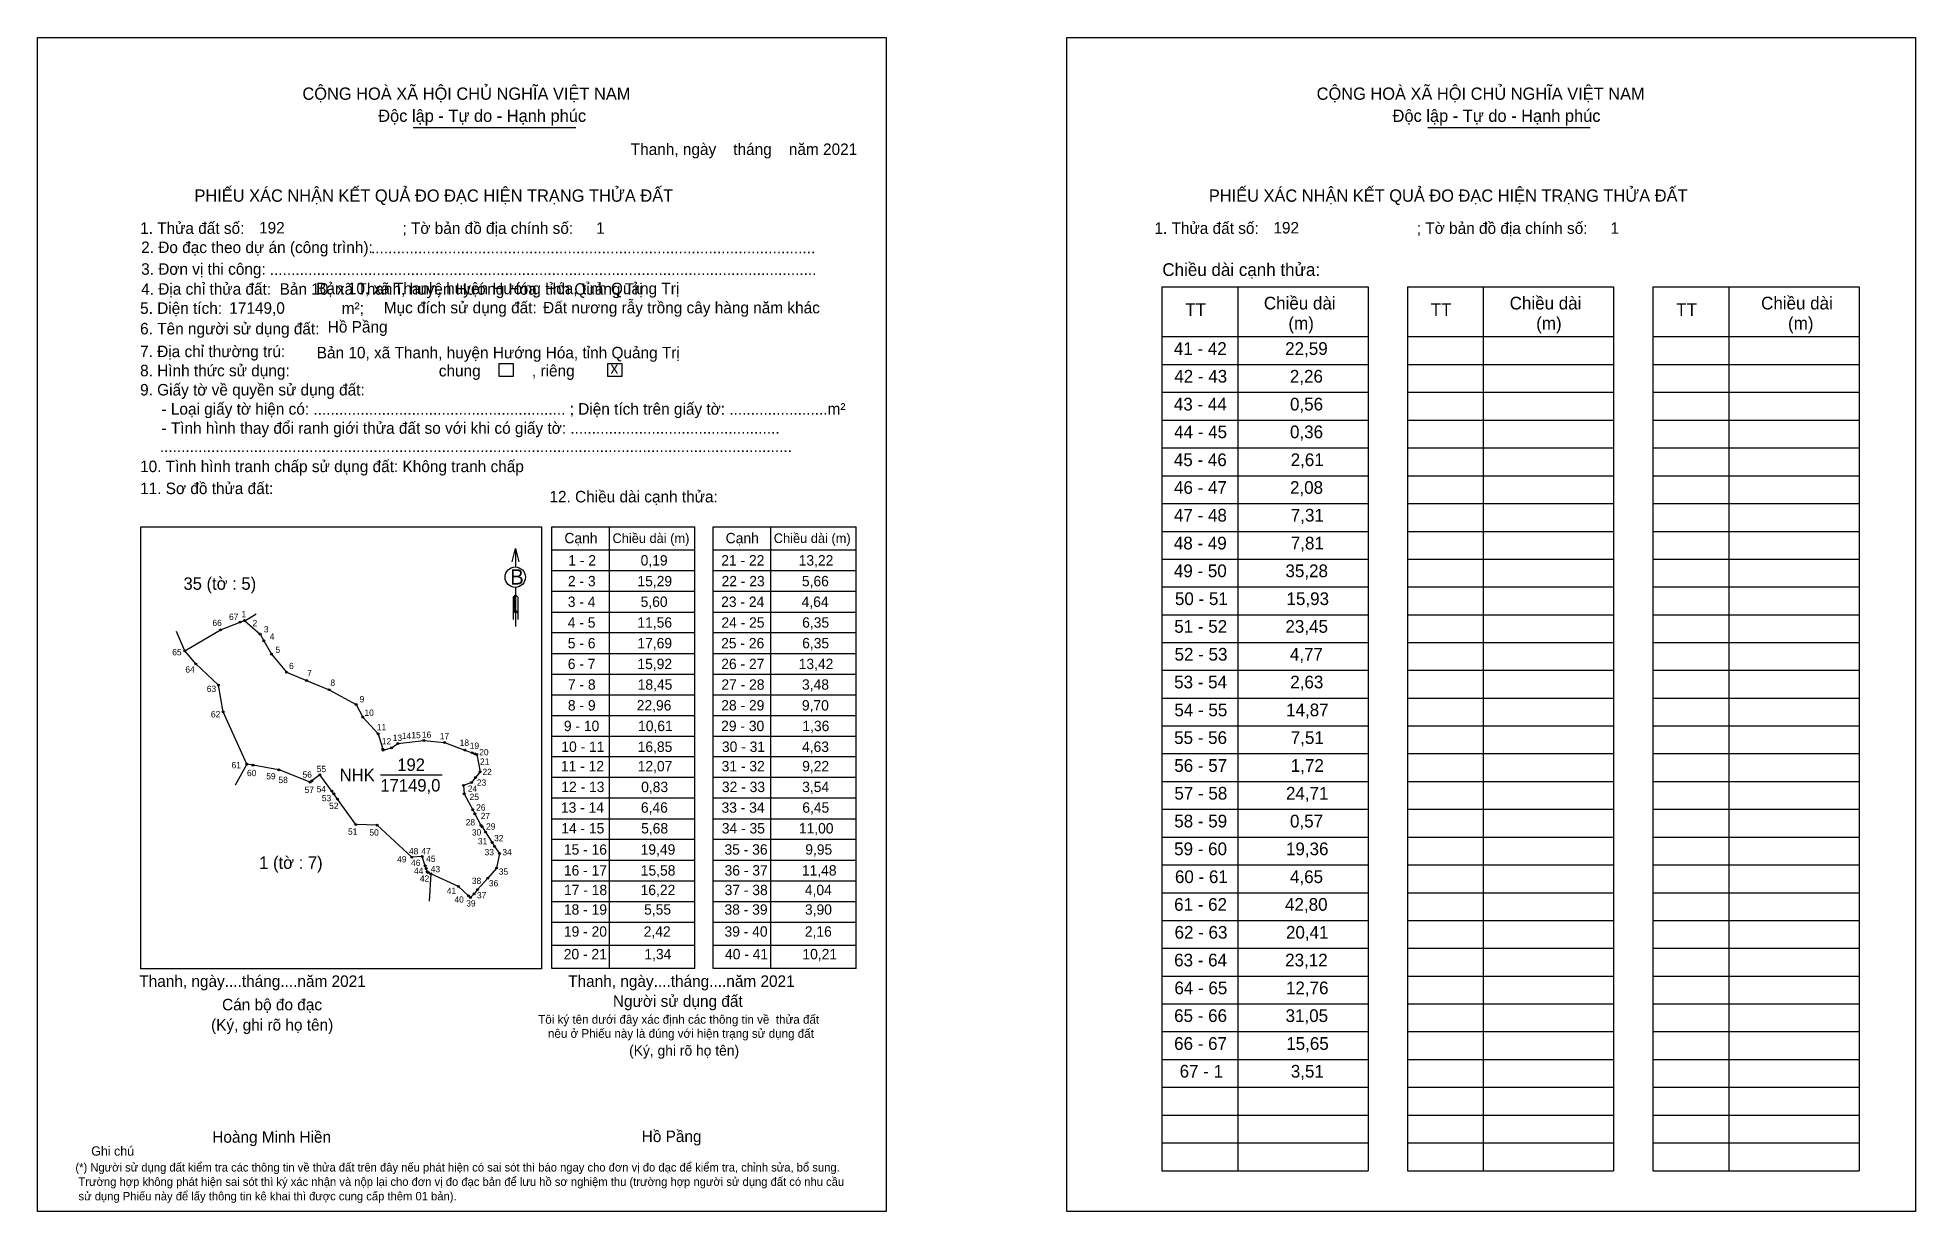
# Model space of a CAD drawing. Extents: x 544874 to 546276, y 1825828 to 1826704.
import ezdxf

# ---------------------------------------------------------------- set-up
doc = ezdxf.new("R2010")
doc.units = 0
for name, color, linetype in [('CanhThua', 7, 'Continuous'), ('kqddKhungInTrang1', 7, 'Continuous'), ('kqddKhungInTrang2', 7, 'Continuous'), ('kqddNoiDung', 7, 'Continuous'), ('kqddTemplate', 7, 'Continuous'), ('Level 1', 7, 'Continuous'), ('MocDinhThua', 7, 'Continuous'), ('NhanDiaChinhThua', 7, 'Continuous'), ('SoHieuDinhThua', 7, 'Continuous')]:
    doc.layers.add(name, color=color, linetype=linetype)

msp = doc.modelspace()

# ---------------------------------------------------------------- linework, layer by layer
at = {"layer": 'CanhThua'}
for p, q in [((544983.5, 1826246.2), (545010.3, 1826261.8)), ((545010.3, 1826261.8), (545024.8, 1826267.7)), ((545024.8, 1826267.7), (545028.1, 1826268.8)), ((545028.1, 1826268.8), (545028.3, 1826268.7)), ((545028.3, 1826268.7), (545039.8, 1826258.6)), ((545039.8, 1826258.6), (545042.5, 1826253.7)), ((544991.7, 1826236.4), (544983.5, 1826246.2)), ((545042.5, 1826253.7), (545048.2, 1826243.7)), ((545048.2, 1826243.7), (545059.6, 1826230.2)), ((545008.7, 1826220.7), (544991.7, 1826236.4)), ((545059.6, 1826230.2), (545074.4, 1826224.1)), ((545012.2, 1826200.6), (545008.7, 1826220.7)), ((545074.4, 1826224.1), (545091.4, 1826217.2)), ((545091.4, 1826217.2), (545111.5, 1826206.1)), ((545029.9, 1826161.7), (545012.2, 1826200.6)), ((545111.5, 1826206.1), (545116.4, 1826196.7)), ((545116.4, 1826196.7), (545127.9, 1826184.3)), ((545127.9, 1826184.3), (545131.5, 1826172.8)), ((545131.5, 1826172.8), (545131.8, 1826172)), ((545131.8, 1826172), (545137.9, 1826173.9)), ((545137.9, 1826173.9), (545142.6, 1826177.1)), ((545142.6, 1826177.1), (545162, 1826179.3)), ((545162, 1826179.3), (545177.5, 1826177.8)), ((545177.5, 1826177.8), (545192.7, 1826172.2)), ((545192.7, 1826172.2), (545198, 1826170.2)), ((545034.5, 1826160.9), (545029.9, 1826161.7)), ((545053.6, 1826157.5), (545034.5, 1826160.9)), ((545198, 1826170.2), (545200.2, 1826169.4)), ((545200.2, 1826169.4), (545201.5, 1826168.9)), ((545201.5, 1826168.9), (545204.1, 1826156)), ((545054.1, 1826157.3), (545053.6, 1826157.5)), ((545077.1, 1826148.1), (545054.1, 1826157.3)), ((545078.5, 1826149.2), (545077.1, 1826148.1)), ((545084.5, 1826153.6), (545078.5, 1826149.2)), ((545093.3, 1826141.6), (545084.5, 1826153.6)), ((545197.7, 1826147.9), (545191.7, 1826145.8)), ((545191.7, 1826145.8), (545192.2, 1826139.5)), ((545200.6, 1826151.6), (545197.7, 1826147.9)), ((545204.1, 1826156), (545200.6, 1826151.6)), ((545094.8, 1826139.5), (545093.3, 1826141.6)), ((545097.6, 1826135.6), (545094.8, 1826139.5)), ((545111.2, 1826116.5), (545097.6, 1826135.6)), ((545192.2, 1826139.5), (545198.5, 1826127.6)), ((545127.1, 1826116.1), (545111.2, 1826116.5)), ((545153, 1826092.1), (545127.1, 1826116.1)), ((545198.5, 1826127.6), (545200.2, 1826124.6)), ((545200.2, 1826124.6), (545204.7, 1826116)), ((545204.7, 1826116), (545205.5, 1826114.9)), ((545205.5, 1826114.9), (545208, 1826111)), ((545208, 1826111), (545213, 1826103.2)), ((545213, 1826103.2), (545214.9, 1826100.3)), ((545160.8, 1826092.7), (545153, 1826092.1)), ((545163.1, 1826085.8), (545160.8, 1826092.7)), ((545214.9, 1826100.3), (545218.5, 1826094.9)), ((545218.5, 1826094.9), (545216.3, 1826084.1)), ((545163.8, 1826083.8), (545163.1, 1826085.8)), ((545164.6, 1826081.3), (545163.8, 1826083.8)), ((545164.7, 1826081), (545164.6, 1826081.3)), ((545165.2, 1826080.8), (545164.7, 1826081)), ((545167.3, 1826079.8), (545165.2, 1826080.8)), ((545187.8, 1826070.3), (545167.3, 1826079.8)), ((545209.7, 1826076.6), (545202.2, 1826068)), ((545216.3, 1826084.1), (545209.7, 1826076.6)), ((545195.3, 1826063.4), (545187.8, 1826070.3)), ((545196.9, 1826062), (545195.3, 1826063.4)), ((545199.5, 1826064.9), (545196.9, 1826062)), ((545202.2, 1826068), (545199.5, 1826064.9))]:
    msp.add_line(p, q, dxfattribs=at)
at = {"layer": 'kqddKhungInTrang1'}
msp.add_lwpolyline([(544873.7, 1826703.9), (545507.1, 1826703.9), (545507.1, 1825827.8), (544873.7, 1825827.8)], close=True, dxfattribs=at)
at = {"layer": 'kqddKhungInTrang2'}
msp.add_lwpolyline([(545642.2, 1826703.9), (546275.6, 1826703.9), (546275.6, 1825827.8), (545642.2, 1825827.8)], close=True, dxfattribs=at)
at = {"layer": 'kqddTemplate'}
for p, q in [((545154.2, 1826636.9), (545275.5, 1826636.9)), ((545911.5, 1826636.9), (546032.8, 1826636.9)), ((545713.1, 1826517.8), (545867.1, 1826517.8)), ((545713.1, 1826517.8), (545713.1, 1825858.2)), ((545769.8, 1826517.8), (545769.8, 1825858.2)), ((545867.1, 1826517.8), (545867.1, 1825858.2)), ((545896.3, 1826517.8), (545896.3, 1825858.2)), ((545896.3, 1826517.8), (546050.3, 1826517.8)), ((545953, 1826517.8), (545953, 1825858.2)), ((546050.3, 1826517.8), (546050.3, 1825858.2)), ((546079.5, 1826517.8), (546079.5, 1825858.2)), ((546079.5, 1826517.8), (546233.5, 1826517.8)), ((546136.2, 1826517.8), (546136.2, 1825858.2)), ((546233.5, 1826517.8), (546233.5, 1825858.2)), ((545713.1, 1826480.7), (545867.1, 1826480.7)), ((545896.3, 1826480.7), (546050.3, 1826480.7)), ((546079.5, 1826480.7), (546233.5, 1826480.7)), ((545713.1, 1826459.9), (545867.1, 1826459.9)), ((545896.3, 1826459.9), (546050.3, 1826459.9)), ((546079.5, 1826459.9), (546233.5, 1826459.9)), ((545713.1, 1826439.2), (545867.1, 1826439.2)), ((545896.3, 1826439.2), (546050.3, 1826439.2)), ((546079.5, 1826439.2), (546233.5, 1826439.2)), ((545713.1, 1826418.4), (545867.1, 1826418.4)), ((545896.3, 1826418.4), (546050.3, 1826418.4)), ((546079.5, 1826418.4), (546233.5, 1826418.4)), ((545713.1, 1826397.7), (545867.1, 1826397.7)), ((545896.3, 1826397.7), (546050.3, 1826397.7)), ((546079.5, 1826397.7), (546233.5, 1826397.7)), ((545713.1, 1826376.9), (545867.1, 1826376.9)), ((545896.3, 1826376.9), (546050.3, 1826376.9)), ((546079.5, 1826376.9), (546233.5, 1826376.9)), ((545713.1, 1826356.2), (545867.1, 1826356.2)), ((545896.3, 1826356.2), (546050.3, 1826356.2)), ((546079.5, 1826356.2), (546233.5, 1826356.2)), ((545257.6, 1826338.8), (545364.3, 1826338.8)), ((545257.6, 1826009.1), (545257.6, 1826338.8)), ((545300.5, 1826338.8), (545300.5, 1826009.1)), ((545364.3, 1826009.1), (545364.3, 1826338.8)), ((545378, 1826338.8), (545484.7, 1826338.8)), ((545378, 1826009.1), (545378, 1826338.8)), ((545420.9, 1826338.8), (545420.9, 1826009.1)), ((545484.7, 1826009.1), (545484.7, 1826338.8)), ((545713.1, 1826335.4), (545867.1, 1826335.4)), ((545896.3, 1826335.4), (546050.3, 1826335.4)), ((546079.5, 1826335.4), (546233.5, 1826335.4)), ((545230.4, 1826322.6), (545230.5, 1826308.8)), ((545257.6, 1826321.6), (545364.3, 1826321.6)), ((545378, 1826321.6), (545484.7, 1826321.6)), ((545713.1, 1826314.7), (545867.1, 1826314.7)), ((545896.3, 1826314.7), (546050.3, 1826314.7)), ((546079.5, 1826314.7), (546233.5, 1826314.7)), ((545257.6, 1826306.1), (545364.3, 1826306.1)), ((545378, 1826306.1), (545484.7, 1826306.1)), ((545230.5, 1826288), (545228.7, 1826286.3)), ((545230.5, 1826287.2), (545228.7, 1826285.5)), ((545230.5, 1826286.4), (545228.7, 1826284.7)), ((545228.7, 1826286.3), (545228.7, 1826269.6)), ((545230.5, 1826285.6), (545228.7, 1826283.9)), ((545230.5, 1826284.8), (545228.7, 1826283.1)), ((545230.5, 1826293.6), (545230.5, 1826264.5)), ((545230.5, 1826288), (545232.3, 1826286.3)), ((545232.3, 1826286.3), (545232.3, 1826269.6)), ((545257.6, 1826290.7), (545364.3, 1826290.7)), ((545378, 1826290.7), (545484.7, 1826290.7)), ((545713.1, 1826293.9), (545867.1, 1826293.9)), ((545896.3, 1826293.9), (546050.3, 1826293.9)), ((546079.5, 1826293.9), (546233.5, 1826293.9)), ((545230.5, 1826284.1), (545228.7, 1826282.4)), ((545230.5, 1826283.3), (545228.7, 1826281.6)), ((545230.5, 1826282.5), (545228.7, 1826280.8)), ((545230.5, 1826281.7), (545228.7, 1826280)), ((545230.5, 1826280.9), (545228.7, 1826279.2)), ((545230.5, 1826280.1), (545228.7, 1826278.4)), ((545230.5, 1826279.3), (545228.7, 1826277.6)), ((545230.5, 1826278.5), (545228.7, 1826276.8)), ((545230.5, 1826277.7), (545228.7, 1826276)), ((545230.5, 1826276.9), (545228.7, 1826275.2)), ((545230.5, 1826276.2), (545228.7, 1826274.4)), ((545230.5, 1826276.2), (545232.3, 1826274.4)), ((545257.6, 1826275.2), (545364.3, 1826275.2)), ((545378, 1826275.2), (545484.7, 1826275.2)), ((545713.1, 1826273.2), (545867.1, 1826273.2)), ((545896.3, 1826273.2), (546050.3, 1826273.2)), ((546079.5, 1826273.2), (546233.5, 1826273.2)), ((545257.6, 1826259.8), (545364.3, 1826259.8)), ((545378, 1826259.8), (545484.7, 1826259.8)), ((545257.6, 1826244.3), (545364.3, 1826244.3)), ((545378, 1826244.3), (545484.7, 1826244.3)), ((545713.1, 1826252.4), (545867.1, 1826252.4)), ((545896.3, 1826252.4), (546050.3, 1826252.4)), ((546079.5, 1826252.4), (546233.5, 1826252.4)), ((545257.6, 1826228.9), (545364.3, 1826228.9)), ((545378, 1826228.9), (545484.7, 1826228.9)), ((545713.1, 1826231.7), (545867.1, 1826231.7)), ((545896.3, 1826231.7), (546050.3, 1826231.7)), ((546079.5, 1826231.7), (546233.5, 1826231.7)), ((545257.6, 1826213.4), (545364.3, 1826213.4)), ((545378, 1826213.4), (545484.7, 1826213.4)), ((545713.1, 1826211), (545867.1, 1826211)), ((545896.3, 1826211), (546050.3, 1826211)), ((546079.5, 1826211), (546233.5, 1826211)), ((545257.6, 1826198), (545364.3, 1826198)), ((545378, 1826198), (545484.7, 1826198)), ((545713.1, 1826190.2), (545867.1, 1826190.2)), ((545896.3, 1826190.2), (546050.3, 1826190.2)), ((546079.5, 1826190.2), (546233.5, 1826190.2)), ((545257.6, 1826182.5), (545364.3, 1826182.5)), ((545378, 1826182.5), (545484.7, 1826182.5)), ((545364.3, 1826167.1), (545257.6, 1826167.1)), ((545484.7, 1826167.1), (545378, 1826167.1)), ((545713.1, 1826169.5), (545867.1, 1826169.5)), ((545896.3, 1826169.5), (546050.3, 1826169.5)), ((546079.5, 1826169.5), (546233.5, 1826169.5)), ((545364.3, 1826151.6), (545257.6, 1826151.6)), ((545484.7, 1826151.6), (545378, 1826151.6)), ((545713.1, 1826148.7), (545867.1, 1826148.7)), ((545896.3, 1826148.7), (546050.3, 1826148.7)), ((546079.5, 1826148.7), (546233.5, 1826148.7)), ((545364.3, 1826136.2), (545257.6, 1826136.2)), ((545484.7, 1826136.2), (545378, 1826136.2)), ((545364.3, 1826120.7), (545257.6, 1826120.7)), ((545484.7, 1826120.7), (545378, 1826120.7)), ((545713.1, 1826128), (545867.1, 1826128)), ((545896.3, 1826128), (546050.3, 1826128)), ((546079.5, 1826128), (546233.5, 1826128)), ((545364.3, 1826105.3), (545257.6, 1826105.3)), ((545484.7, 1826105.3), (545378, 1826105.3)), ((545713.1, 1826107.2), (545867.1, 1826107.2)), ((545896.3, 1826107.2), (546050.3, 1826107.2)), ((546079.5, 1826107.2), (546233.5, 1826107.2)), ((545364.3, 1826089.8), (545257.6, 1826089.8)), ((545484.7, 1826089.8), (545378, 1826089.8)), ((545364.3, 1826074.4), (545257.6, 1826074.4)), ((545484.7, 1826074.4), (545378, 1826074.4)), ((545713.1, 1826086.5), (545867.1, 1826086.5)), ((545896.3, 1826086.5), (546050.3, 1826086.5)), ((546079.5, 1826086.5), (546233.5, 1826086.5)), ((545713.1, 1826065.7), (545867.1, 1826065.7)), ((545896.3, 1826065.7), (546050.3, 1826065.7)), ((546079.5, 1826065.7), (546233.5, 1826065.7)), ((545364.3, 1826058.9), (545257.6, 1826058.9)), ((545484.7, 1826058.9), (545378, 1826058.9)), ((545364.3, 1826043.5), (545257.6, 1826043.5)), ((545484.7, 1826043.5), (545378, 1826043.5)), ((545713.1, 1826045), (545867.1, 1826045)), ((545896.3, 1826045), (546050.3, 1826045)), ((546079.5, 1826045), (546233.5, 1826045)), ((545364.3, 1826026.3), (545257.6, 1826026.3)), ((545484.7, 1826026.3), (545378, 1826026.3)), ((545713.1, 1826024.2), (545867.1, 1826024.2)), ((545896.3, 1826024.2), (546050.3, 1826024.2)), ((546079.5, 1826024.2), (546233.5, 1826024.2)), ((545364.3, 1826009.1), (545257.6, 1826009.1)), ((545484.7, 1826009.1), (545378, 1826009.1)), ((545713.1, 1826003.5), (545867.1, 1826003.5)), ((545896.3, 1826003.5), (546050.3, 1826003.5)), ((546079.5, 1826003.5), (546233.5, 1826003.5)), ((545713.1, 1825982.7), (545867.1, 1825982.7)), ((545896.3, 1825982.7), (546050.3, 1825982.7)), ((546079.5, 1825982.7), (546233.5, 1825982.7)), ((545713.1, 1825962), (545867.1, 1825962)), ((545896.3, 1825962), (546050.3, 1825962)), ((546079.5, 1825962), (546233.5, 1825962)), ((545713.1, 1825941.2), (545867.1, 1825941.2)), ((545896.3, 1825941.2), (546050.3, 1825941.2)), ((546079.5, 1825941.2), (546233.5, 1825941.2)), ((545713.1, 1825920.5), (545867.1, 1825920.5)), ((545896.3, 1825920.5), (546050.3, 1825920.5)), ((546079.5, 1825920.5), (546233.5, 1825920.5)), ((545713.1, 1825899.7), (545867.1, 1825899.7)), ((545896.3, 1825899.7), (546050.3, 1825899.7)), ((546079.5, 1825899.7), (546233.5, 1825899.7)), ((545713.1, 1825879), (545867.1, 1825879)), ((545896.3, 1825879), (546050.3, 1825879)), ((546079.5, 1825879), (546233.5, 1825879)), ((545713.1, 1825858.2), (545867.1, 1825858.2)), ((545896.3, 1825858.2), (546050.3, 1825858.2)), ((546079.5, 1825858.2), (546233.5, 1825858.2))]:
    msp.add_line(p, q, dxfattribs=at)
for points in [[(545218.4, 1826460.6), (545228.7, 1826460.6), (545228.7, 1826451), (545218.4, 1826451)], [(545299.5, 1826460.6), (545309.8, 1826460.6), (545309.8, 1826451), (545299.5, 1826451)], [(544950.7, 1826338.8), (545250, 1826338.8), (545250, 1826008.8), (544950.7, 1826008.8)]]:
    msp.add_lwpolyline(points, close=True, dxfattribs=at)
msp.add_lwpolyline([(545227.9, 1826312.6), (545230.4, 1826322.6), (545233, 1826312.6)], dxfattribs=at)
msp.add_circle((545230.3, 1826301.2), 7.6, dxfattribs=at)
at = {"layer": 'Level 1'}
for p, q in [((545028.3, 1826268.7), (545036.9, 1826273.9)), ((544983.5, 1826246.2), (544977.4, 1826260.6)), ((545029.9, 1826161.7), (545021.3, 1826146)), ((545167.3, 1826079.8), (545166.1, 1826059.3))]:
    msp.add_line(p, q, dxfattribs=at)
at = {"layer": 'MocDinhThua'}
for centre in [(545010.3, 1826261.8), (545024.8, 1826267.7), (545028.1, 1826268.8), (545028.3, 1826268.7), (545039.8, 1826258.6), (544983.5, 1826246.2), (545042.5, 1826253.7), (545048.2, 1826243.7), (544991.7, 1826236.4), (545059.6, 1826230.2), (545008.7, 1826220.7), (545074.4, 1826224.1), (545091.4, 1826217.2), (545012.2, 1826200.6), (545111.5, 1826206.1), (545116.4, 1826196.7), (545127.9, 1826184.3), (545131.5, 1826172.8), (545131.8, 1826172), (545137.9, 1826173.9), (545142.6, 1826177.1), (545162, 1826179.3), (545177.5, 1826177.8), (545192.7, 1826172.2), (545029.9, 1826161.7), (545034.5, 1826160.9), (545053.6, 1826157.5), (545054.1, 1826157.3), (545198, 1826170.2), (545200.2, 1826169.4), (545201.5, 1826168.9), (545077.1, 1826148.1), (545078.5, 1826149.2), (545084.5, 1826153.6), (545191.7, 1826145.8), (545197.7, 1826147.9), (545200.6, 1826151.6), (545204.1, 1826156), (545093.3, 1826141.6), (545094.8, 1826139.5), (545097.6, 1826135.6), (545192.2, 1826139.5), (545111.2, 1826116.5), (545127.1, 1826116.1), (545198.5, 1826127.6), (545200.2, 1826124.6), (545204.7, 1826116), (545205.5, 1826114.9), (545208, 1826111), (545213, 1826103.2), (545153, 1826092.1), (545160.8, 1826092.7), (545214.9, 1826100.3), (545218.5, 1826094.9), (545163.1, 1826085.8), (545163.8, 1826083.8), (545164.6, 1826081.3), (545164.7, 1826081), (545165.2, 1826080.8), (545167.3, 1826079.8), (545209.7, 1826076.6), (545216.3, 1826084.1), (545187.8, 1826070.3), (545195.3, 1826063.4), (545196.9, 1826062), (545199.5, 1826064.9), (545202.2, 1826068)]:
    msp.add_circle(centre, 0.705, dxfattribs=at)
at = {"layer": 'NhanDiaChinhThua'}
msp.add_line((545129.6, 1826153.6), (545175.7, 1826153.6), dxfattribs=at)

# ---------------------------------------------------------------- texts
at = {"layer": 'kqddNoiDung'}
for s, height, p in [('Thanh, ngày    tháng    năm 2021  ', 8.583, (545316.5, 1826616.3)), ('192', 8.58, (545039, 1826557.7)), ('1', 8.58, (545290.7, 1826557.5)), ('192', 8.58, (545796.3, 1826557.7)), ('1', 8.58, (546048, 1826557.5)), ('........................................................................................................', 8.5835, (545122.6, 1826542.9)), ('................................................................................................................................', 8.5835, (545047, 1826526.7)), ('Bản 10, xã Thanh, huyện Hướng Hóa, tỉnh Quảng Trị', 8.583, (545081.7, 1826512.4)), ('Đất nương rẫy trồng cây hàng năm khác', 8.583, (545251.1, 1826498.1)), ('17149,0', 8.58, (545016.8, 1826497.8)), ('Hồ Pầng', 8.58, (545090.3, 1826483.8)), ('Bản 10, xã Thanh, huyện Hướng Hóa, tỉnh Quảng Trị', 8.583, (545082.1, 1826464.5)), ('41 - 42', 9.48, (545722, 1826467.1)), ('22,59', 9.48, (545805.1, 1826467.1)), ('x', 8.58, (545301.4, 1826453.2)), ('42 - 43', 9.48, (545722.3, 1826446.4)), ('2,26', 9.48, (545808.6, 1826446.4)), ('43 - 44', 9.48, (545722, 1826425.6)), ('0,56', 9.48, (545808.7, 1826425.6)), ('44 - 45', 9.48, (545722.2, 1826404.9)), ('0,36', 9.48, (545808.7, 1826404.9)), ('45 - 46', 9.48, (545722, 1826384.1)), ('2,61', 9.48, (545809.2, 1826384.1)), ('46 - 47', 9.48, (545722.1, 1826363.4)), ('2,08', 9.48, (545808.7, 1826363.4)), ('47 - 48', 9.48, (545722.1, 1826342.7)), ('7,31', 9.48, (545809.3, 1826342.7)), ('48 - 49', 9.48, (545722, 1826321.9)), ('7,81', 9.48, (545809.3, 1826321.9)), ('1 - 2', 7.73, (545269.9, 1826309.9)), ('0,19', 7.73, (545323.9, 1826309.9)), ('21 - 22', 7.73, (545384.1, 1826309.9)), ('13,22', 7.73, (545441.9, 1826309.9)), ('2 - 3', 7.73, (545269.6, 1826294.4)), ('15,29', 7.73, (545321.5, 1826294.4)), ('22 - 23', 7.73, (545384.3, 1826294.4)), ('5,66', 7.73, (545444.3, 1826294.4)), ('49 - 50', 9.48, (545722, 1826301.2)), ('35,28', 9.48, (545805.3, 1826301.2)), ('3 - 4', 7.73, (545269.5, 1826279)), ('5,60', 7.73, (545323.9, 1826279)), ('23 - 24', 7.73, (545384, 1826279)), ('4,64', 7.73, (545444.1, 1826279)), ('50 - 51', 9.48, (545722.8, 1826280.4)), ('15,93', 9.48, (545806.1, 1826280.4)), ('4 - 5', 7.73, (545269.5, 1826263.5)), ('11,56', 7.73, (545321.5, 1826263.5)), ('24 - 25', 7.73, (545384.2, 1826263.5)), ('6,35', 7.73, (545444.5, 1826263.5)), ('51 - 52', 9.48, (545722.3, 1826259.7)), ('23,45', 9.48, (545805.3, 1826259.7)), ('5 - 6', 7.73, (545269.5, 1826248.1)), ('17,69', 7.73, (545321.5, 1826248.1)), ('25 - 26', 7.73, (545384, 1826248.1)), ('6,35', 7.73, (545444.5, 1826248.1)), ('52 - 53', 9.48, (545722.5, 1826238.9)), ('4,77', 9.48, (545808.6, 1826238.9)), ('6 - 7', 7.73, (545269.5, 1826232.6)), ('15,92', 7.73, (545321.5, 1826232.6)), ('26 - 27', 7.73, (545384.1, 1826232.6)), ('13,42', 7.73, (545441.9, 1826232.6)), ('7 - 8', 7.73, (545269.6, 1826217.2)), ('18,45', 7.73, (545321.7, 1826217.2)), ('27 - 28', 7.73, (545384.2, 1826217.2)), ('3,48', 7.73, (545444.4, 1826217.2)), ('53 - 54', 9.48, (545722.2, 1826218.2)), ('2,63', 9.48, (545808.9, 1826218.2)), ('8 - 9', 7.73, (545269.6, 1826201.7)), ('22,96', 7.73, (545321, 1826201.7)), ('28 - 29', 7.73, (545384.1, 1826201.7)), ('9,70', 7.73, (545444.3, 1826201.7)), ('54 - 55', 9.48, (545722.4, 1826197.4)), ('14,87', 9.48, (545805.8, 1826197.4)), ('9 - 10', 7.73, (545266.6, 1826186.3)), ('10,61', 7.73, (545322, 1826186.3)), ('29 - 30', 7.73, (545384, 1826186.3)), ('1,36', 7.73, (545444.7, 1826186.3)), ('55 - 56', 9.48, (545722.2, 1826176.7)), ('7,51', 9.48, (545809.3, 1826176.7)), ('10 - 11', 7.73, (545264.7, 1826170.8)), ('16,85', 7.73, (545321.7, 1826170.8)), ('30 - 31', 7.73, (545384.6, 1826170.8)), ('4,63', 7.73, (545444.4, 1826170.8)), ('11 - 12', 7.73, (545264.4, 1826156.3)), ('12,07', 7.73, (545321.7, 1826156.3)), ('31 - 32', 7.73, (545384.4, 1826156.3)), ('9,22', 7.73, (545444.5, 1826156.3)), ('56 - 57', 9.48, (545722.3, 1826155.9)), ('1,72', 9.48, (545809.3, 1826155.9)), ('12 - 13', 7.73, (545264.7, 1826140.8)), ('0,83', 7.73, (545324.3, 1826140.8)), ('32 - 33', 7.73, (545384.6, 1826140.8)), ('3,54', 7.73, (545444.5, 1826140.8)), ('57 - 58', 9.48, (545722.4, 1826135.2)), ('24,71', 9.48, (545805.7, 1826135.2)), ('13 - 14', 7.73, (545264.4, 1826125.4)), ('6,46', 7.73, (545324.1, 1826125.4)), ('33 - 34', 7.73, (545384.3, 1826125.4)), ('6,45', 7.73, (545444.6, 1826125.4)), ('14 - 15', 7.73, (545264.6, 1826109.9)), ('5,68', 7.73, (545324.3, 1826109.9)), ('34 - 35', 7.73, (545384.5, 1826109.9)), ('11,00', 7.73, (545442, 1826109.9)), ('58 - 59', 9.48, (545722.3, 1826114.4)), ('0,57', 9.48, (545808.7, 1826114.4)), ('15 - 16', 7.73, (545266.6, 1826094.1)), ('19,49', 7.73, (545323.9, 1826094.1)), ('35 - 36', 7.73, (545386.5, 1826094.1)), ('9,95', 7.73, (545446.8, 1826094.1)), ('59 - 60', 9.48, (545722.2, 1826093.7)), ('19,36', 9.48, (545805.7, 1826093.7)), ('16 - 17', 7.73, (545266.6, 1826078.5)), ('15,58', 7.73, (545324, 1826078.5)), ('36 - 37', 7.73, (545386.6, 1826078.5)), ('11,48', 7.73, (545444.3, 1826078.5)), ('60 - 61', 9.48, (545722.8, 1826072.9)), ('4,65', 9.48, (545808.7, 1826072.9)), ('17 - 18', 7.73, (545266.7, 1826063.9)), ('16,22', 7.73, (545323.9, 1826063.9)), ('37 - 38', 7.73, (545386.6, 1826063.9)), ('4,04', 7.73, (545446.5, 1826063.9)), ('61 - 62', 9.48, (545722.2, 1826052.2)), ('42,80', 9.48, (545805, 1826052.2)), ('18 - 19', 7.73, (545266.6, 1826049.3)), ('5,55', 7.73, (545326.5, 1826049.3)), ('38 - 39', 7.73, (545386.5, 1826049.3)), ('3,90', 7.73, (545446.6, 1826049.3)), ('19 - 20', 7.73, (545266.6, 1826032.9)), ('2,42', 7.73, (545326.2, 1826032.9)), ('39 - 40', 7.73, (545386.5, 1826032.9)), ('2,16', 7.73, (545446.5, 1826032.9)), ('62 - 63', 9.48, (545722.5, 1826031.4)), ('20,41', 9.48, (545805.7, 1826031.4)), ('20 - 21', 7.73, (545266.5, 1826016)), ('1,34', 7.73, (545326.7, 1826016)), ('40 - 41', 7.73, (545386.9, 1826016)), ('10,21', 7.73, (545444.7, 1826016)), ('63 - 64', 9.48, (545722.2, 1826010.7)), ('23,12', 9.48, (545805.1, 1826010.7)), ('Thanh, ngày....tháng....năm 2021', 8.583, (544949.6, 1825995.4)), ('Thanh, ngày....tháng....năm 2021', 8.583, (545269.8, 1825995.4)), ('64 - 65', 9.48, (545722.4, 1825989.9)), ('12,76', 9.48, (545805.7, 1825989.9)), ('65 - 66', 9.48, (545722.2, 1825969.2)), ('31,05', 9.48, (545805.4, 1825969.2)), ('66 - 67', 9.48, (545722.2, 1825948.4)), ('15,65', 9.48, (545805.9, 1825948.4)), ('67 - 1', 9.48, (545726.3, 1825927.7)), ('3,51', 9.48, (545809.3, 1825927.7)), ('Hồ Pầng', 8.58, (545324.7, 1825879.6))]:
    msp.add_text(s, height=height, dxfattribs=at).set_placement(p)
at = {"layer": 'kqddTemplate'}
for s, height, p in [('CỘNG HOÀ XÃ HỘI CHỦ NGHĨA VIỆT NAM', 9.156, (545071.4, 1826657.5)), ('CỘNG HOÀ XÃ HỘI CHỦ NGHĨA VIỆT NAM', 9.156, (545828.6, 1826657.5)), ('Độc lập - Tự do - Hạnh phúc', 9.156, (545128, 1826641)), ('Độc lập - Tự do - Hạnh phúc', 9.156, (545885.3, 1826641)), ('PHIẾU XÁC NHẬN KẾT QUẢ ĐO ĐẠC HIỆN TRẠNG THỬA ĐẤT', 9.156, (544990.8, 1826581.4)), ('PHIẾU XÁC NHẬN KẾT QUẢ ĐO ĐẠC HIỆN TRẠNG THỬA ĐẤT', 9.156, (545748.1, 1826581.4)), ('1. Thửa đất số:                                     ; Tờ bản đồ địa chính số:', 8.583, (544950.2, 1826557.4)), ('1. Thửa đất số:                                     ; Tờ bản đồ địa chính số:', 8.583, (545707.5, 1826557.4)), ('2. Đo đạc theo dự án (công trình): ', 8.583, (544951, 1826543.1)), ('Chiều dài cạnh thửa:', 9.485, (545713.4, 1826526)), ('3. Đơn vị thi công: ', 8.583, (544951, 1826526.9)), ('4. Địa chỉ thửa đất:  Bản 10, xã Thanh, huyện Hướng Hóa, tỉnh Quảng Trị', 8.583, (544951, 1826512)), ('Chiều dài', 9.48, (545789.2, 1826501)), ('Chiều dài', 9.48, (545972.7, 1826501)), ('Chiều dài', 9.48, (546160.4, 1826501)), ('5. Diện tích:                            m²; ', 8.583, (544950.2, 1826497.7)), ('Mục đích sử dụng đất:', 8.583, (545132.1, 1826498.1)), ('TT', 9.48, (545730.6, 1826496.2)), ('(m)', 9.48, (545807.5, 1826486)), ('TT', 9.48, (545913.8, 1826496.1)), ('(m)', 9.48, (545992.5, 1826486)), ('TT', 9.48, (546097, 1826496.1)), ('(m)', 9.48, (546180.5, 1826486)), ('6. Tên người sử dụng đất:', 8.583, (544950.2, 1826482.4)), ('7. Địa chỉ thường trú:', 8.583, (544950.2, 1826465.4)), ('8. Hình thức sử dụng:', 8.583, (544950.2, 1826451.1)), ('chung            , riêng', 8.583, (545173.2, 1826451)), ('9. Giấy tờ về quyền sử dụng đất:', 8.583, (544950.2, 1826436.8)), ('     - Loại giấy tờ hiện có: ........................................................... ; Diện tích trên giấy tờ: .......................m²', 8.5835, (544950.2, 1826422.5)), ('     - Tình hình thay đổi ranh giới thửa đất so với khi có giấy tờ: .................................................', 8.5835, (544950.2, 1826408.2)), ('10. Tình hình tranh chấp sử dụng đất: Không tranh chấp', 8.583, (544950.2, 1826379.6)), ('....................................................................................................................................................', 8.5835, (544964.9, 1826394.6)), ('11. Sơ đồ thửa đất:', 8.583, (544950.2, 1826363.2)), ('12. Chiều dài cạnh thửa:', 8.583, (545255.8, 1826357)), ('Cạnh', 7.73, (545267, 1826326.5)), ('Chiều dài (m)', 7.153, (545302.9, 1826326.7)), ('Cạnh', 7.73, (545387.4, 1826326.5)), ('Chiều dài (m)', 7.153, (545423.3, 1826326.7)), ('B', 11.4, (545226.5, 1826295.7)), ('Người sử dụng đất', 8.583, (545303.2, 1825980.5)), ('Cán bộ đo đạc', 8.583, (545011.4, 1825977.9)), ('(Ký, ghi rõ họ tên)', 8.583, (545003.2, 1825962.8)), ('Tôi ký tên dưới đây xác định các thông tin về  thửa đất ', 6.489, (545247.4, 1825967.9)), ('nêu ở Phiếu này là đúng với hiện trạng sử dụng đất', 6.489, (545254.7, 1825957.4)), ('(Ký, ghi rõ họ tên)', 7.725, (545315.3, 1825944.1)), ('Hoàng Minh Hiền', 8.583, (545004.1, 1825879.1)), ('(*) Người sử dụng đất kiểm tra các thông tin về thửa đất trên đây nếu phát hiện có sai sót thì báo ngay cho đơn vị đo đạc để kiểm tra, chỉnh sửa, bổ sung.', 6.2574, (544901.9, 1825857.6)), ('Ghi chú', 6.95, (544913.7, 1825869.4)), (' Trường hợp không phát hiện sai sót thì ký xác nhận và nộp lại cho đơn vị đo đạc bản để lưu hồ sơ nghiệm thu (trường hợp người sử dụng đất có nhu cầu', 6.2574, (544901.9, 1825846.9)), (' sử dụng Phiếu này để lấy thông tin kê khai thì được cung cấp thêm 01 bản).', 6.257, (544901.9, 1825836.1))]:
    msp.add_text(s, height=height, dxfattribs=at).set_placement(p)
at = {"layer": 'NhanDiaChinhThua'}
for s, height, p in [('35 (tờ : 5)', 9.265, (544982.6, 1826291.8)), ('NHK', 9.27, (545099.2, 1826148.9)), ('192', 9.27, (545142.2, 1826156.6)), ('17149,0', 9.27, (545129.6, 1826141.2)), ('1 (tờ : 7)', 9.27, (545039.1, 1826083.5))]:
    msp.add_text(s, height=height, dxfattribs=at).set_placement(p)
at = {"layer": 'SoHieuDinhThua'}
for s, p in [('67', (545016.6, 1826269.3)), ('1', (545025.9, 1826271.3)), ('66', (545004.2, 1826264.7)), ('2', (545034.2, 1826264.6)), ('3', (545042.6, 1826260)), ('4', (545047, 1826254.5)), ('65', (544974.2, 1826242.9)), ('5', (545051.3, 1826244.7)), ('64', (544984, 1826230)), ('6', (545061.4, 1826232.6)), ('7', (545074.9, 1826227.2)), ('63', (545000, 1826215.5)), ('8', (545092.3, 1826220.1)), ('62', (545003.1, 1826196.5)), ('9', (545114.1, 1826207.8)), ('10', (545117.7, 1826197.7)), ('11', (545126.9, 1826186.9)), ('16', (545160.6, 1826181.3)), ('12', (545130.7, 1826176.4)), ('13', (545138.8, 1826179)), ('14', (545145.6, 1826180.4)), ('15', (545152.7, 1826181)), ('17', (545174, 1826180.2)), ('18', (545188.8, 1826175.3)), ('19', (545196.3, 1826173.1)), ('20', (545203.4, 1826168.2)), ('61', (545018.5, 1826158.6)), ('55', (545082.1, 1826155.7)), ('21', (545204, 1826161.2)), ('22', (545205.8, 1826153.5)), ('60', (545030, 1826152.7)), ('59', (545044.4, 1826150.3)), ('58', (545053.5, 1826147.5)), ('56', (545071.5, 1826151.5)), ('57', (545073, 1826140.1)), ('54', (545082, 1826140.7)), ('24', (545194.9, 1826141)), ('23', (545201.6, 1826145.5)), ('53', (545085.9, 1826134)), ('52', (545091.3, 1826128.2)), ('25', (545196.2, 1826134.9)), ('26', (545201.1, 1826127)), ('28', (545193.3, 1826115.9)), ('27', (545204.5, 1826120.6)), ('29', (545208.5, 1826112.8)), ('51', (545105.4, 1826109)), ('50', (545121.4, 1826108.3)), ('30', (545197.9, 1826108.4)), ('31', (545202.4, 1826101.8)), ('32', (545214.5, 1826104.1)), ('49', (545142.1, 1826088.3)), ('48', (545150.9, 1826094.3)), ('46', (545152.5, 1826085.7)), ('47', (545160.2, 1826094.4)), ('45', (545163.8, 1826088.7)), ('33', (545207.4, 1826093.6)), ('34', (545220.7, 1826093.6)), ('44', (545154.7, 1826079.7)), ('42', (545159.1, 1826073.9)), ('43', (545167.2, 1826081)), ('38', (545197.9, 1826072.2)), ('36', (545210.6, 1826070.4)), ('35', (545218, 1826079.1)), ('41', (545179.2, 1826064.8)), ('40', (545184.9, 1826058.3)), ('39', (545193.7, 1826055.4)), ('37', (545201.7, 1826061.5))]:
    msp.add_text(s, height=4.7, dxfattribs=at).set_placement(p)

doc.saveas('drawing.dxf')
